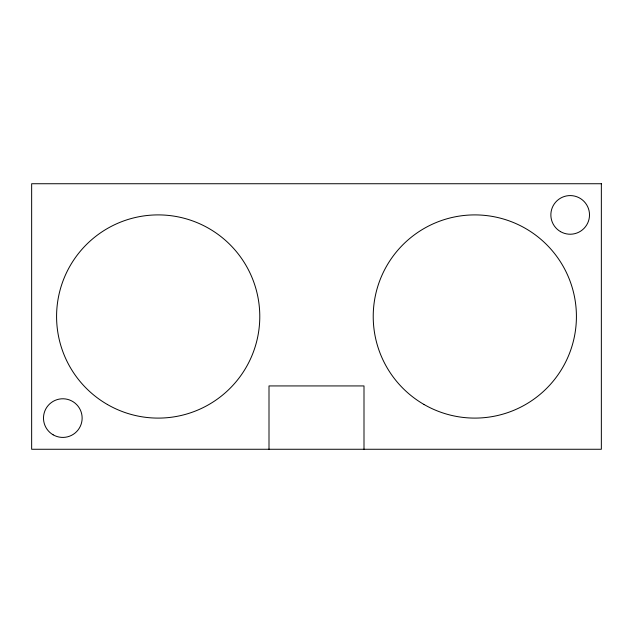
<?xml version="1.0" encoding="UTF-8"?>
<svg xmlns="http://www.w3.org/2000/svg" width="633" height="633" viewBox="0 0 633 633"><rect width="100%" height="100%" fill="white"/><g stroke="black" fill="none" stroke-linecap="round" stroke-linejoin="round"><path stroke-width="0.95" d="M363.999 449.264L363.999 385.932L269.001 385.932L269.001 449.264M601.35 183.736L31.65 183.736L31.65 449.264L601.35 449.264L601.35 183.736M53.156 434.831A19.322 19.322 0 0 0 82.14 418.096A19.322 19.322 0 0 0 53.156 401.362A19.322 19.322 0 0 0 53.156 434.831M560.521 231.638A19.322 19.322 0 0 0 589.505 214.904A19.322 19.322 0 0 0 560.521 198.169A19.322 19.322 0 0 0 560.521 231.638M107.381 404.487A101.597 101.597 0 0 0 259.783 316.5A101.597 101.597 0 0 0 107.381 228.513A101.597 101.597 0 0 0 107.381 404.487M424.023 404.487A101.597 101.597 0 0 0 576.418 316.5A101.597 101.597 0 0 0 424.023 228.513A101.597 101.597 0 0 0 424.023 404.487"/></g></svg>
